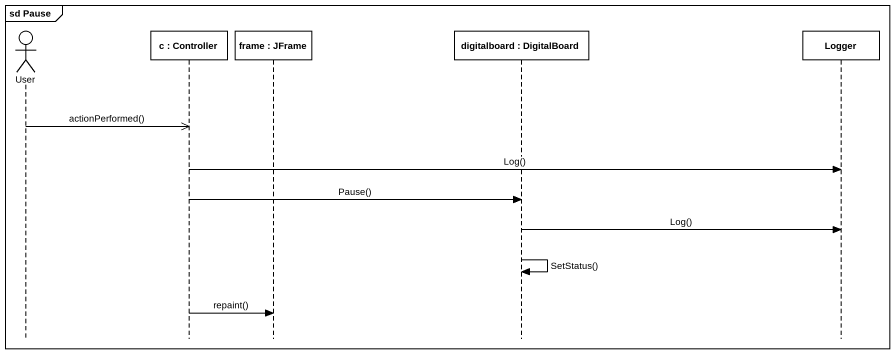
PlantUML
@startuml
mainframe sd Pause
hide footbox
actor User
participant "c : Controller" as c_Controller
participant "frame : JFrame" as frame_JFrame
participant "digitalboard : DigitalBoard" as digitalboard_DigitalBoard
participant Logger

User ->> c_Controller : actionPerformed()
c_Controller -> Logger : Log()
c_Controller -> digitalboard_DigitalBoard : Pause()
digitalboard_DigitalBoard -> Logger : Log()
digitalboard_DigitalBoard -> digitalboard_DigitalBoard : SetStatus()
c_Controller -> frame_JFrame : repaint()
@enduml
